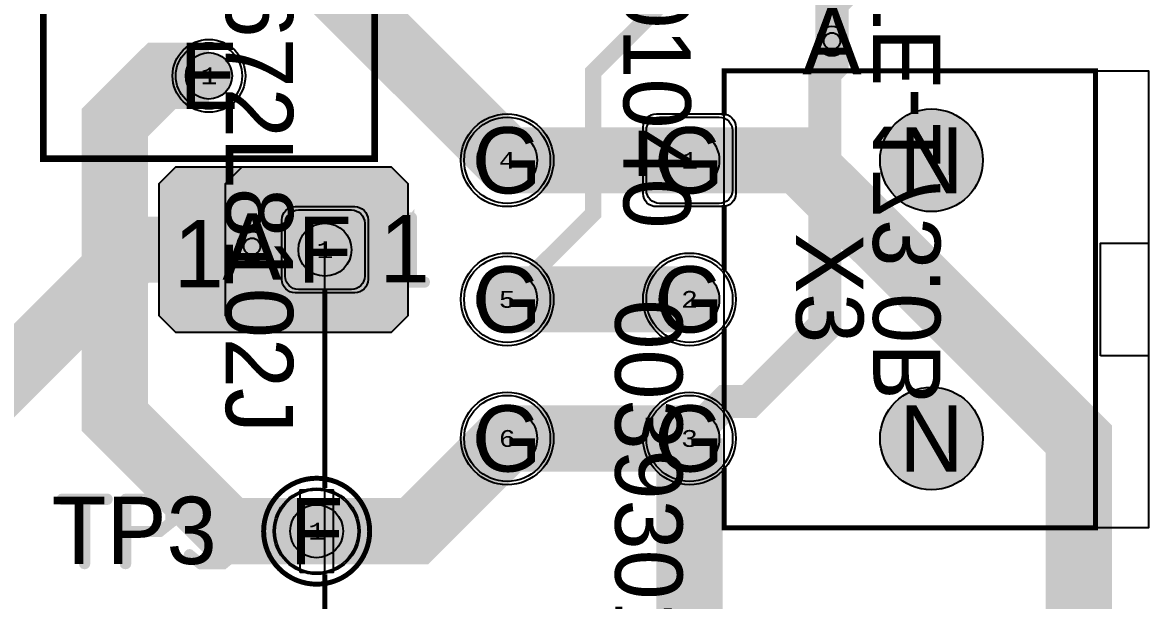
# Model space of a CAD drawing. Extents: x -19 to 284, y -54 to 100.
# Drawn here: x 225.88 to 259.85, y 54.41 to 71.86 of the extents above; entities that cross this region are included whole.
import ezdxf
from ezdxf.enums import TextEntityAlignment as Align

# ---------------------------------------------------------------- set-up
doc = ezdxf.new("R2010")
doc.units = 0
doc.header["$MEASUREMENT"] = 0
for name, color, linetype in [('ASSEMBLY_OUTLINES_TOP', 102, 'CONTINUOUS'), ('ASSEMBLY_PART_NUMBERS_BTM', 191, 'CONTINUOUS'), ('ASSEMBLY_PART_NUMBERS_TOP', 102, 'CONTINUOUS'), ('ASSEMBLY_REF_DES_TOP', 102, 'CONTINUOUS'), ('DRILL_DRAWING', 21, 'CONTINUOUS'), ('GENERATED_SILKSCREEN_TOP', 140, 'CONTINUOUS'), ('MOUNTING_HOLES_LAYER_BOT17', 42, 'CONTINUOUS'), ('MOUNTING_HOLES_LAYER_TOP', 42, 'CONTINUOUS'), ('PART_HOLES_LAYER_BOTTOM', 30, 'CONTINUOUS'), ('PART_HOLES_LAYER_TOP', 30, 'CONTINUOUS'), ('PART_PADS_LAYER_BOTTOM', 230, 'CONTINUOUS'), ('PART_PADS_LAYER_TOP', 150, 'CONTINUOUS'), ('PIN_NUMBERS_BTM', 8, 'CONTINUOUS'), ('PIN_NUMBERS_TOP', 8, 'CONTINUOUS'), ('PLACEMENT_OUTLINES_TOP', 130, 'CONTINUOUS'), ('PLANE_DATA_LAYER_BOTTOM', 230, 'CONTINUOUS'), ('PLANE_DATA_LAYER_TOP', 150, 'CONTINUOUS'), ('PLANE_SHAPES_LAYER_BOTTOM', 230, 'CONTINUOUS'), ('PLANE_SHAPES_LAYER_TOP', 150, 'CONTINUOUS'), ('SILKSCREEN_OUTLINES_TOP', 150, 'CONTINUOUS'), ('SILKSCREEN_REF_DES_TOP', 150, 'CONTINUOUS'), ('SOLDERMASK_PADS_BTM', 12, 'CONTINUOUS'), ('SOLDERMASK_PADS_TOP', 180, 'CONTINUOUS'), ('TRACES_LAYER_BOTTOM', 230, 'CONTINUOUS'), ('TRACES_LAYER_TOP', 150, 'CONTINUOUS'), ('VIA_HOLES_LAYER_BOTTOM', 30, 'CONTINUOUS'), ('VIA_HOLES_LAYER_TOP', 30, 'CONTINUOUS'), ('VIA_PADS_LAYER_BOTTOM', 230, 'CONTINUOUS'), ('VIA_PADS_LAYER_TOP', 150, 'CONTINUOUS')]:
    doc.layers.add(name, color=color, linetype=linetype)
doc.styles.add('COURIER_NEW', font='COUR.TTF')
doc.styles.add('VERIBEST_GERBER_0', font='txt')

msp = doc.modelspace()

# ---------------------------------------------------------------- hatches: boundary and pattern name
at = {"layer": 'MOUNTING_HOLES_LAYER_BOT17'}
h = msp.add_hatch(color=256, dxfattribs=at)
edge = h.paths.add_edge_path()
edge.add_arc((253.3, 67.7), 1.55, 0, 360)
h = msp.add_hatch(color=256, dxfattribs=at)
edge = h.paths.add_edge_path()
edge.add_arc((253.3, 59.3), 1.55, 0, 360)
at = {"layer": 'MOUNTING_HOLES_LAYER_TOP'}
h = msp.add_hatch(color=256, dxfattribs=at)
edge = h.paths.add_edge_path()
edge.add_arc((253.3, 67.7), 1.55, 0, 360)
h = msp.add_hatch(color=256, dxfattribs=at)
edge = h.paths.add_edge_path()
edge.add_arc((253.3, 59.3), 1.55, 0, 360)
at = {"layer": 'PART_HOLES_LAYER_BOTTOM'}
h = msp.add_hatch(color=256, dxfattribs=at)
edge = h.paths.add_edge_path()
edge.add_arc((231.5, 70.25), 0.7, 0, 360)
h = msp.add_hatch(color=256, dxfattribs=at)
edge = h.paths.add_edge_path()
edge.add_arc((240.5, 67.7), 0.9, 0, 360)
h = msp.add_hatch(color=256, dxfattribs=at)
edge = h.paths.add_edge_path()
edge.add_arc((246, 67.7), 0.9, 0, 360)
h = msp.add_hatch(color=256, dxfattribs=at)
edge = h.paths.add_edge_path()
edge.add_arc((235, 65), 0.8, 0, 360)
h = msp.add_hatch(color=256, dxfattribs=at)
edge = h.paths.add_edge_path()
edge.add_arc((240.5, 63.5), 0.9, 0, 360)
h = msp.add_hatch(color=256, dxfattribs=at)
edge = h.paths.add_edge_path()
edge.add_arc((246, 63.5), 0.9, 0, 360)
h = msp.add_hatch(color=256, dxfattribs=at)
edge = h.paths.add_edge_path()
edge.add_arc((240.5, 59.3), 0.9, 0, 360)
h = msp.add_hatch(color=256, dxfattribs=at)
edge = h.paths.add_edge_path()
edge.add_arc((246, 59.3), 0.9, 0, 360)
h = msp.add_hatch(color=256, dxfattribs=at)
edge = h.paths.add_edge_path()
edge.add_arc((234.75, 56.5), 0.8, 0, 360)
at = {"layer": 'PART_HOLES_LAYER_TOP'}
h = msp.add_hatch(color=256, dxfattribs=at)
edge = h.paths.add_edge_path()
edge.add_arc((231.5, 70.25), 0.7, 0, 360)
h = msp.add_hatch(color=256, dxfattribs=at)
edge = h.paths.add_edge_path()
edge.add_arc((240.5, 67.7), 0.9, 0, 360)
h = msp.add_hatch(color=256, dxfattribs=at)
edge = h.paths.add_edge_path()
edge.add_arc((246, 67.7), 0.9, 0, 360)
h = msp.add_hatch(color=256, dxfattribs=at)
edge = h.paths.add_edge_path()
edge.add_arc((235, 65), 0.8, 0, 360)
h = msp.add_hatch(color=256, dxfattribs=at)
edge = h.paths.add_edge_path()
edge.add_arc((240.5, 63.5), 0.9, 0, 360)
h = msp.add_hatch(color=256, dxfattribs=at)
edge = h.paths.add_edge_path()
edge.add_arc((246, 63.5), 0.9, 0, 360)
h = msp.add_hatch(color=256, dxfattribs=at)
edge = h.paths.add_edge_path()
edge.add_arc((240.5, 59.3), 0.9, 0, 360)
h = msp.add_hatch(color=256, dxfattribs=at)
edge = h.paths.add_edge_path()
edge.add_arc((246, 59.3), 0.9, 0, 360)
h = msp.add_hatch(color=256, dxfattribs=at)
edge = h.paths.add_edge_path()
edge.add_arc((234.75, 56.5), 0.8, 0, 360)
at = {"layer": 'PLANE_DATA_LAYER_BOTTOM'}
h = msp.add_hatch(color=256, dxfattribs=at)
h.paths.add_polyline_path([(237.5, 63.031563, -0.198909956), (237.477682, 62.977682), (237.022318, 62.522318, -0.198913366), (236.968436, 62.5), (230.531564, 62.5, -0.198913366), (230.477682, 62.522318), (230.022318, 62.977682, -0.198909956), (230, 63.031563), (230, 66.968437, -0.198909956), (230.022318, 67.022318), (230.477682, 67.477682, -0.198913366), (230.531564, 67.5), (236.968436, 67.5, -0.198913366), (237.022318, 67.477682), (237.477682, 67.022318, -0.198909956), (237.5, 66.968437)], flags=0)
h.paths.add_polyline_path([(235.8, 63.3, 0.414213562), (236.7, 64.2), (236.7, 65.8, 0.414213562), (235.8, 66.7), (234.2, 66.7, 0.414213562), (233.3, 65.8), (233.3, 64.2, 0.414213562), (234.2, 63.3)], flags=0)
for points in [[(235, 65.7), (235, 66.7762)], [(234.3, 65), (233.2238, 65)], [(235.7, 65), (236.7762, 65)], [(235, 64.3), (235, 63.2238)]]:
    msp.add_hatch(color=256, dxfattribs=at).paths.add_polyline_path(points, is_closed=False, flags=0)
at = {"layer": 'PLANE_DATA_LAYER_TOP'}
h = msp.add_hatch(color=256, dxfattribs=at)
h.paths.add_polyline_path([(237.5, 63.031563, -0.198909956), (237.477682, 62.977682), (237.022318, 62.522318, -0.198913366), (236.968436, 62.5), (232.531564, 62.5, -0.198913366), (232.477682, 62.522318), (232.022318, 62.977682, -0.198909956), (232, 63.031563), (232, 66.968437, -0.198909956), (232.022318, 67.022318), (232.477682, 67.477682, -0.198913366), (232.531564, 67.5), (236.968436, 67.5, -0.198913366), (237.022318, 67.477682), (237.477682, 67.022318, -0.198909956), (237.5, 66.968437)], flags=0)
h.paths.add_polyline_path([(235.8, 63.3, 0.414213562), (236.7, 64.2), (236.7, 65.8, 0.414213562), (235.8, 66.7), (234.2, 66.7, 0.414213562), (233.3, 65.8), (233.3, 64.2, 0.414213562), (234.2, 63.3)], flags=0)
for points in [[(235, 65.7), (235, 66.7762)], [(234.3, 65), (233.2238, 65)], [(235.7, 65), (236.7762, 65)], [(235, 64.3), (235, 63.2238)]]:
    msp.add_hatch(color=256, dxfattribs=at).paths.add_polyline_path(points, is_closed=False, flags=0)
at = {"layer": 'PLANE_SHAPES_LAYER_BOTTOM'}
msp.add_hatch(color=256, dxfattribs=at).paths.add_polyline_path([(237.5, 63), (237, 62.5), (230.5, 62.5), (230, 63), (230, 67), (230.5, 67.5), (237, 67.5), (237.5, 67)], flags=0)
at = {"layer": 'PLANE_SHAPES_LAYER_TOP'}
msp.add_hatch(color=256, dxfattribs=at).paths.add_polyline_path([(237.5, 63), (237, 62.5), (232.5, 62.5), (232, 63), (232, 67), (232.5, 67.5), (237, 67.5), (237.5, 67)], flags=0)
at = {"layer": 'VIA_HOLES_LAYER_BOTTOM'}
h = msp.add_hatch(color=256, dxfattribs=at)
edge = h.paths.add_edge_path()
edge.add_arc((250.3, 71.3), 0.25, 0, 360)
h = msp.add_hatch(color=256, dxfattribs=at)
edge = h.paths.add_edge_path()
edge.add_arc((232.8, 65.1), 0.25, 0, 360)
at = {"layer": 'VIA_HOLES_LAYER_TOP'}
h = msp.add_hatch(color=256, dxfattribs=at)
edge = h.paths.add_edge_path()
edge.add_arc((250.3, 71.3), 0.25, 0, 360)
h = msp.add_hatch(color=256, dxfattribs=at)
edge = h.paths.add_edge_path()
edge.add_arc((232.8, 65.1), 0.25, 0, 360)

# ---------------------------------------------------------------- linework, layer by layer
at = {"layer": 'ASSEMBLY_OUTLINES_TOP', "const_width": 0.2}
msp.add_lwpolyline([(226.5, 67.75), (226.5, 87.75), (236.5, 87.75), (236.5, 67.75)], close=True, dxfattribs=at)
at = {"layer": 'ASSEMBLY_OUTLINES_TOP'}
for points in [[(247.05, 56.6), (247.05, 70.4), (259.85, 70.4), (259.85, 56.6)], [(258.4, 61.8), (258.4, 65.2), (259.85, 65.2), (259.85, 61.8)], [(234.25, 55.25), (234.25, 57.75), (235.25, 57.75), (235.25, 55.25)]]:
    msp.add_lwpolyline(points, close=True, dxfattribs=at)
msp.add_circle((234.75, 56.5), 1.6, dxfattribs=at)
at = {"layer": 'GENERATED_SILKSCREEN_TOP', "const_width": 0.15}
msp.add_lwpolyline([(226.5, 67.75), (226.5, 87.75), (236.5, 87.75), (236.5, 67.75)], close=True, dxfattribs=at)
for points in [[(258.250005, 56.6, -0.414213562), (258.25, 56.599995), (247.05, 56.599995, -0.414213562), (247.049995, 56.6), (247.049995, 58.41223, 0.00000284), (247.050005, 58.412242), (247.050005, 56.600005), (258.249995, 56.600005), (258.249995, 70.399995), (247.050005, 70.399995), (247.050005, 69.050692, 0.000005669), (247.049995, 69.050696), (247.049995, 70.4, -0.414213562), (247.05, 70.400005), (258.25, 70.400005, -0.414213562), (258.250005, 70.4), (258.250005, 56.6)], [(247.050005, 64.387758, 0.00000284), (247.049995, 64.38777), (247.049995, 66.349304, 0.000005669), (247.050005, 66.349308), (247.050005, 64.387758)], [(235.000005, 57.8012, 0.000001924), (234.999995, 57.801202), (234.999995, 63.725), (235.000005, 63.725), (235.000005, 57.8012)], [(247.050005, 60.187758, 0.00000284), (247.049995, 60.18777), (247.049995, 62.61223, 0.00000284), (247.050005, 62.612242), (247.050005, 60.187758)], [(235.000005, 50.536208, 0.000003164), (234.999995, 50.536211), (234.999995, 55.198798, 0.000001924), (235.000005, 55.1988), (235.000005, 50.536208)]]:
    msp.add_lwpolyline(points, format="xyb", dxfattribs=at)
at = {"layer": 'GENERATED_SILKSCREEN_TOP'}
for points, const_width in [([(237.217399, 64.0639), (237.201159, 64.05984), (237.193039, 64.05172), (237.186949, 64.03751), (237.184919, 64.02127), (237.186949, 64.00706), (237.193039, 63.99285), (237.201159, 63.9827), (237.217399, 63.98067), (238.009099, 63.98067), (238.023309, 63.9827), (238.035489, 63.99285), (238.041579, 64.00706), (238.043609, 64.02127), (238.041579, 64.03751), (238.035489, 64.05172), (238.023309, 64.05984), (238.009099, 64.0639), (237.651819, 64.0639), (237.651819, 65.97007), (237.649789, 65.98428), (237.643699, 65.99443), (237.633549, 66.00052), (237.619339, 66.00255), (237.609189, 66.00458), (237.599039, 66.00458), (237.590919, 66.00052), (237.582799, 65.9924), (237.186949, 65.43618), (237.180859, 65.42197), (237.180859, 65.40776), (237.186949, 65.39558), (237.197099, 65.38543), (237.209279, 65.37731), (237.223489, 65.37325), (237.231609, 65.37325), (237.237699, 65.37528), (237.247849, 65.38746), (237.572649, 65.84218), (237.572649, 64.0639), (237.217399, 64.0639)], 0.25), ([(227.708088, 55.514096), (227.71012, 55.499872), (227.72028, 55.48768), (227.734504, 55.481584), (227.748728, 55.479552), (227.762952, 55.481584), (227.775144, 55.48768), (227.785304, 55.499872), (227.789368, 55.514096), (227.789368, 57.422144), (228.433512, 57.422144), (228.447736, 57.426208), (228.459928, 57.434336), (228.466024, 57.44856), (228.468056, 57.462784), (228.466024, 57.47904), (228.459928, 57.493264), (228.447736, 57.503424), (228.433512, 57.505456), (227.061912, 57.505456), (227.047688, 57.503424), (227.037528, 57.493264), (227.0294, 57.47904), (227.027368, 57.462784), (227.0294, 57.44856), (227.037528, 57.434336), (227.047688, 57.426208), (227.061912, 57.422144), (227.708088, 57.422144), (227.708088, 55.514096)], 0.254), ([(230.3822, 56.733296), (230.388296, 56.73736), (230.390328, 56.74752), (230.396424, 56.75768), (230.396424, 56.76784), (230.396424, 57.186432), (230.396424, 57.196592), (230.390328, 57.202688), (230.390328, 57.208784), (230.388296, 57.210816), (230.386264, 57.212848), (230.3822, 57.216912), (230.03676, 57.497328), (230.0266, 57.501392), (230.018472, 57.503424), (230.010344, 57.505456), (228.986216, 57.505456), (228.967928, 57.501392), (228.955736, 57.491232), (228.945576, 57.47904), (228.941512, 57.464816), (228.941512, 55.514096), (228.945576, 55.49784), (228.955736, 55.48768), (228.967928, 55.481584), (228.982152, 55.479552), (228.998408, 55.481584), (229.012632, 55.48768), (229.022792, 55.49784), (229.026856, 55.514096), (229.026856, 56.448816), (230.010344, 56.448816), (230.024568, 56.450848), (230.030664, 56.45288), (230.032696, 56.45288), (230.03676, 56.454912), (230.3822, 56.733296)], 0.254), ([(229.026856, 57.422144), (229.998152, 57.422144), (230.315144, 57.166112), (230.315144, 56.78816), (229.998152, 56.530096), (229.026856, 56.530096), (229.026856, 57.422144)], 0.254), ([(231.223448, 55.481584), (230.88004, 55.759968), (230.86988, 55.770128), (230.867848, 55.78232), (230.86988, 55.796544), (230.878008, 55.810768), (230.888168, 55.820928), (230.90036, 55.829056), (230.914584, 55.831088), (230.928808, 55.827024), (231.260024, 55.556768), (231.91636, 55.556768), (232.233352, 55.8128), (232.233352, 56.190752), (231.920424, 56.448816), (231.583112, 56.448816), (231.566856, 56.45288), (231.556696, 56.461008), (231.5506, 56.475232), (231.548568, 56.489456), (231.5506, 56.50368), (231.556696, 56.515872), (231.566856, 56.526032), (231.583112, 56.530096), (231.920424, 56.530096), (232.233352, 56.78816), (232.233352, 57.166112), (231.91636, 57.422144), (231.260024, 57.422144), (230.928808, 57.151888), (230.914584, 57.147824), (230.90036, 57.149856), (230.888168, 57.155952), (230.878008, 57.168144), (230.86988, 57.180336), (230.867848, 57.19456), (230.86988, 57.208784), (230.88004, 57.218944), (231.223448, 57.497328), (231.229544, 57.49936), (231.23564, 57.501392), (231.237672, 57.503424), (231.2458, 57.505456), (231.930584, 57.505456), (231.940744, 57.503424), (231.944808, 57.501392), (231.950904, 57.49936), (231.957, 57.497328), (232.300408, 57.218944), (232.306504, 57.208784), (232.308536, 57.200656), (232.3126, 57.19456), (232.314632, 57.186432), (232.314632, 56.76784), (232.3126, 56.761744), (232.308536, 56.74752), (232.306504, 56.73736), (232.300408, 56.733296), (232.001704, 56.489456), (232.300408, 56.245616), (232.30244, 56.241552), (232.306504, 56.237488), (232.308536, 56.235456), (232.308536, 56.231392), (232.3126, 56.217168), (232.314632, 56.211072), (232.314632, 55.79248), (232.3126, 55.78232), (232.308536, 55.774192), (232.306504, 55.766064), (232.300408, 55.759968), (231.957, 55.481584), (231.948872, 55.47752), (231.94684, 55.475488), (231.940744, 55.475488), (231.938712, 55.473456), (231.93668, 55.473456), (231.930584, 55.473456), (231.2458, 55.473456), (231.237672, 55.475488), (231.229544, 55.47752), (231.223448, 55.481584)], 0.254)]:
    msp.add_lwpolyline(points, dxfattribs=dict(at, const_width=const_width))
at = {"layer": 'GENERATED_SILKSCREEN_TOP', "const_width": 0.15}
msp.add_lwpolyline([(233.15, 56.5, -1), (236.35, 56.5, -1)], format="xyb", close=True, dxfattribs=at)
at = {"layer": 'MOUNTING_HOLES_LAYER_BOT17'}
for centre in [(253.3, 67.7), (253.3, 59.3)]:
    msp.add_circle(centre, 1.55, dxfattribs=at)
at = {"layer": 'MOUNTING_HOLES_LAYER_TOP'}
for centre in [(253.3, 67.7), (253.3, 59.3)]:
    msp.add_circle(centre, 1.55, dxfattribs=at)
at = {"layer": 'PART_HOLES_LAYER_BOTTOM'}
for centre, radius in [((231.5, 70.25), 0.7), ((240.5, 67.7), 0.9), ((246, 67.7), 0.9), ((235, 65), 0.8), ((240.5, 63.5), 0.9), ((246, 63.5), 0.9), ((240.5, 59.3), 0.9), ((246, 59.3), 0.9), ((234.75, 56.5), 0.8)]:
    msp.add_circle(centre, radius, dxfattribs=at)
at = {"layer": 'PART_HOLES_LAYER_TOP'}
for centre, radius in [((231.5, 70.25), 0.7), ((240.5, 67.7), 0.9), ((246, 67.7), 0.9), ((235, 65), 0.8), ((240.5, 63.5), 0.9), ((246, 63.5), 0.9), ((240.5, 59.3), 0.9), ((246, 59.3), 0.9), ((234.75, 56.5), 0.8)]:
    msp.add_circle(centre, radius, dxfattribs=at)
at = {"layer": 'PART_PADS_LAYER_BOTTOM'}
for points in [[(245.1, 66.4, -0.414213562), (244.7, 66.8), (244.7, 68.6, -0.414213562), (245.1, 69), (246.9, 69, -0.414213562), (247.3, 68.6), (247.3, 66.8, -0.414213562), (246.9, 66.4)], [(236.2, 64.2, -0.414213562), (235.8, 63.8), (234.2, 63.8, -0.414213562), (233.8, 64.2), (233.8, 65.8, -0.414213562), (234.2, 66.2), (235.8, 66.2, -0.414213562), (236.2, 65.8)]]:
    msp.add_lwpolyline(points, format="xyb", close=True, dxfattribs=at)
for centre, radius in [((231.5, 70.25), 1), ((240.5, 67.7), 1.3), ((240.5, 63.5), 1.3), ((246, 63.5), 1.3), ((240.5, 59.3), 1.3), ((246, 59.3), 1.3), ((234.75, 56.5), 1.25)]:
    msp.add_circle(centre, radius, dxfattribs=at)
at = {"layer": 'PART_PADS_LAYER_TOP'}
for points in [[(245.1, 66.4, -0.414213562), (244.7, 66.8), (244.7, 68.6, -0.414213562), (245.1, 69), (246.9, 69, -0.414213562), (247.3, 68.6), (247.3, 66.8, -0.414213562), (246.9, 66.4)], [(236.2, 64.2, -0.414213562), (235.8, 63.8), (234.2, 63.8, -0.414213562), (233.8, 64.2), (233.8, 65.8, -0.414213562), (234.2, 66.2), (235.8, 66.2, -0.414213562), (236.2, 65.8)]]:
    msp.add_lwpolyline(points, format="xyb", close=True, dxfattribs=at)
for centre, radius in [((231.5, 70.25), 1), ((240.5, 67.7), 1.3), ((240.5, 63.5), 1.3), ((246, 63.5), 1.3), ((240.5, 59.3), 1.3), ((246, 59.3), 1.3), ((234.75, 56.5), 1.25)]:
    msp.add_circle(centre, radius, dxfattribs=at)
at = {"layer": 'PLACEMENT_OUTLINES_TOP'}
for points in [[(226.5, 67.75), (226.5, 87.75), (236.5, 87.75), (236.5, 67.75)], [(247.05, 56.6), (247.05, 70.4), (258.25, 70.4), (258.25, 56.6)]]:
    msp.add_lwpolyline(points, close=True, dxfattribs=at)
msp.add_circle((234.75, 56.5), 1.6, dxfattribs=at)
at = {"layer": 'PLANE_DATA_LAYER_BOTTOM', "const_width": 1}
for points in [[(235, 65.7), (235, 66.7762)], [(234.3, 65), (233.2238, 65)], [(235.7, 65), (236.7762, 65)], [(235, 64.3), (235, 63.2238)]]:
    msp.add_lwpolyline(points, dxfattribs=at)
at = {"layer": 'PLANE_DATA_LAYER_TOP', "const_width": 1}
for points in [[(235, 65.7), (235, 66.7762)], [(234.3, 65), (233.2238, 65)], [(235.7, 65), (236.7762, 65)], [(235, 64.3), (235, 63.2238)]]:
    msp.add_lwpolyline(points, dxfattribs=at)
at = {"layer": 'PLANE_SHAPES_LAYER_BOTTOM'}
msp.add_lwpolyline([(237.5, 63), (237, 62.5), (230.5, 62.5), (230, 63), (230, 67), (230.5, 67.5), (237, 67.5), (237.5, 67)], close=True, dxfattribs=at)
at = {"layer": 'PLANE_SHAPES_LAYER_TOP'}
msp.add_lwpolyline([(237.5, 63), (237, 62.5), (232.5, 62.5), (232, 63), (232, 67), (232.5, 67.5), (237, 67.5), (237.5, 67)], close=True, dxfattribs=at)
at = {"layer": 'SILKSCREEN_OUTLINES_TOP'}
for points in [[(226.5, 67.75), (226.5, 87.75), (236.5, 87.75), (236.5, 67.75)], [(247.05, 56.6), (247.05, 70.4), (258.25, 70.4), (258.25, 56.6)]]:
    msp.add_lwpolyline(points, close=True, dxfattribs=at)
msp.add_lwpolyline([(235, 35), (235, 65.25)], dxfattribs=at)
msp.add_circle((234.75, 56.5), 1.6, dxfattribs=at)
at = {"layer": 'SOLDERMASK_PADS_BTM'}
for points in [[(245, 66.3, -0.414213562), (244.6, 66.7), (244.6, 68.7, -0.414213562), (245, 69.1), (247, 69.1, -0.414213562), (247.4, 68.7), (247.4, 66.7, -0.414213562), (247, 66.3)], [(236.3, 64.1, -0.414213562), (235.9, 63.7), (234.1, 63.7, -0.414213562), (233.7, 64.1), (233.7, 65.9, -0.414213562), (234.1, 66.3), (235.9, 66.3, -0.414213562), (236.3, 65.9)]]:
    msp.add_lwpolyline(points, format="xyb", close=True, dxfattribs=at)
for centre, radius in [((231.5, 70.25), 1.1), ((240.5, 67.7), 1.4), ((240.5, 63.5), 1.4), ((246, 63.5), 1.4), ((240.5, 59.3), 1.4), ((246, 59.3), 1.4), ((234.75, 56.5), 1.3)]:
    msp.add_circle(centre, radius, dxfattribs=at)
at = {"layer": 'SOLDERMASK_PADS_TOP'}
for points in [[(245, 66.3, -0.414213562), (244.6, 66.7), (244.6, 68.7, -0.414213562), (245, 69.1), (247, 69.1, -0.414213562), (247.4, 68.7), (247.4, 66.7, -0.414213562), (247, 66.3)], [(236.3, 64.1, -0.414213562), (235.9, 63.7), (234.1, 63.7, -0.414213562), (233.7, 64.1), (233.7, 65.9, -0.414213562), (234.1, 66.3), (235.9, 66.3, -0.414213562), (236.3, 65.9)]]:
    msp.add_lwpolyline(points, format="xyb", close=True, dxfattribs=at)
for centre, radius in [((231.5, 70.25), 1.1), ((240.5, 67.7), 1.4), ((240.5, 63.5), 1.4), ((246, 63.5), 1.4), ((240.5, 59.3), 1.4), ((246, 59.3), 1.4), ((234.75, 56.5), 1.3)]:
    msp.add_circle(centre, radius, dxfattribs=at)
at = {"layer": 'TRACES_LAYER_BOTTOM'}
for points, const_width in [([(256.646304, 89.923367), (256.646304, 78.807252), (250.3, 72.460948), (250.3, 71.3)], 1), ([(231.5, 85.25), (231.5, 76.7), (240.5, 67.7)], 2), ([(246, 67.7), (240.5, 67.7)], 2), ([(257.75, 47), (257.75, 59.277392), (249.327392, 67.7), (246, 67.7)], 2), ([(231.8, 65.1), (231.7, 65), (229.270454, 65), (224.316964, 60.04651), (224.316964, 19.222595), (229.039559, 14.5), (231.5, 14.5)], 2), ([(240.5, 63.5), (246, 63.5)], 2), ([(240.5, 59.3), (246, 59.3)], 2), ([(247.75, 47), (246, 48.75), (246, 59.3)], 2)]:
    msp.add_lwpolyline(points, dxfattribs=dict(at, const_width=const_width))
at = {"layer": 'TRACES_LAYER_TOP'}
for points, const_width in [([(240.5, 63.5), (241.703761, 64.703761), (241.708674, 64.703761), (243.095163, 66.09025), (243.095163, 70.361578), (250.744165, 78.01058), (250.744165, 84.392258), (247.605249, 87.531174), (227.530067, 87.531174), (219.761241, 95.3), (133.7, 95.3)], 0.5), ([(250.3, 71.3), (250.3, 70.575), (250.082975, 70.357975), (250.082975, 62.700739), (247.79593, 60.413694), (247.113694, 60.413694), (246, 59.3)], 1), ([(231.5, 70.25), (230.073914, 70.25), (228.659701, 68.835787), (228.659701, 59.942301), (232.102002, 56.5), (234.75, 56.5)], 2), ([(234.75, 56.5), (237.7, 56.5), (240.5, 59.3)], 2)]:
    msp.add_lwpolyline(points, dxfattribs=dict(at, const_width=const_width))
at = {"layer": 'VIA_HOLES_LAYER_BOTTOM'}
for centre in [(250.3, 71.3), (232.8, 65.1)]:
    msp.add_circle(centre, 0.25, dxfattribs=at)
at = {"layer": 'VIA_HOLES_LAYER_TOP'}
for centre in [(250.3, 71.3), (232.8, 65.1)]:
    msp.add_circle(centre, 0.25, dxfattribs=at)
at = {"layer": 'VIA_PADS_LAYER_BOTTOM'}
for centre in [(250.3, 71.3), (232.8, 65.1)]:
    msp.add_circle(centre, 0.45, dxfattribs=at)
at = {"layer": 'VIA_PADS_LAYER_TOP'}
for centre in [(250.3, 71.3), (232.8, 65.1)]:
    msp.add_circle(centre, 0.45, dxfattribs=at)

# ---------------------------------------------------------------- texts
at = {"layer": 'ASSEMBLY_OUTLINES_TOP', "style": 'VERIBEST_GERBER_0'}
msp.add_text('1', height=2.03, dxfattribs=at).set_placement((230.440861, 65.8968), align=Align.TOP_LEFT)
at = {"layer": 'ASSEMBLY_PART_NUMBERS_BTM', "style": 'VERIBEST_GERBER_0', "text_generation_flag": 2}
msp.add_text('UDZSTE-173.0B', height=2.032, rotation=90, dxfattribs=at).set_placement((251.54, 80.75), align=Align.TOP_LEFT)
at = {"layer": 'ASSEMBLY_PART_NUMBERS_TOP', "style": 'VERIBEST_GERBER_0'}
for s, p in [('0039301040', (246.04, 80.75)), ('B32672L8102J', (234.04, 77.75)), ('0039301062', (245.79, 63.5))]:
    msp.add_text(s, height=2.032, rotation=270, dxfattribs=at).set_placement(p, align=Align.TOP_LEFT)
at = {"layer": 'ASSEMBLY_REF_DES_TOP', "style": 'VERIBEST_GERBER_0'}
msp.add_text('X3', height=2.032, rotation=270, dxfattribs=at).set_placement((251.25, 65.5), align=Align.TOP_LEFT)
at = {"layer": 'DRILL_DRAWING', "style": 'VERIBEST_GERBER_0'}
for s, p in [('A', (250.3, 71.3)), ('E', (231.5, 70.25)), ('G', (240.5, 67.7)), ('G', (246, 67.7)), ('N', (253.3, 67.7)), ('A', (232.8, 65.1)), ('F', (235, 65)), ('G', (240.5, 63.5)), ('G', (246, 63.5)), ('G', (240.5, 59.3)), ('G', (246, 59.3)), ('N', (253.3, 59.3)), ('F', (234.75, 56.5))]:
    msp.add_text(s, height=2, dxfattribs=at).set_placement(p, align=Align.MIDDLE_CENTER)
at = {"layer": 'PIN_NUMBERS_BTM', "style": 'COURIER_NEW'}
for s, p in [('1', (231.5, 70.25)), ('4', (240.5, 67.7)), ('1', (246, 67.7)), ('1', (235, 65)), ('5', (240.5, 63.5)), ('2', (246, 63.5)), ('6', (240.5, 59.3)), ('3', (246, 59.3)), ('1', (234.75, 56.5))]:
    msp.add_text(s, height=0.508, dxfattribs=at).set_placement(p, align=Align.MIDDLE_CENTER)
at = {"layer": 'PIN_NUMBERS_TOP', "style": 'COURIER_NEW'}
for s, p in [('1', (231.5, 70.25)), ('4', (240.5, 67.7)), ('1', (246, 67.7)), ('1', (235, 65)), ('5', (240.5, 63.5)), ('2', (246, 63.5)), ('6', (240.5, 59.3)), ('3', (246, 59.3)), ('1', (234.75, 56.5))]:
    msp.add_text(s, height=0.508, dxfattribs=at).set_placement(p, align=Align.MIDDLE_CENTER)
at = {"layer": 'SILKSCREEN_OUTLINES_TOP', "style": 'VERIBEST_GERBER_0'}
msp.add_text('1', height=2.03, dxfattribs=at).set_placement((236.651029, 66.04518), align=Align.TOP_LEFT)
at = {"layer": 'SILKSCREEN_REF_DES_TOP', "style": 'VERIBEST_GERBER_0'}
msp.add_text('TP3', height=2.032, dxfattribs=at).set_placement((226.75, 57.54), align=Align.TOP_LEFT)

doc.saveas('drawing.dxf')
